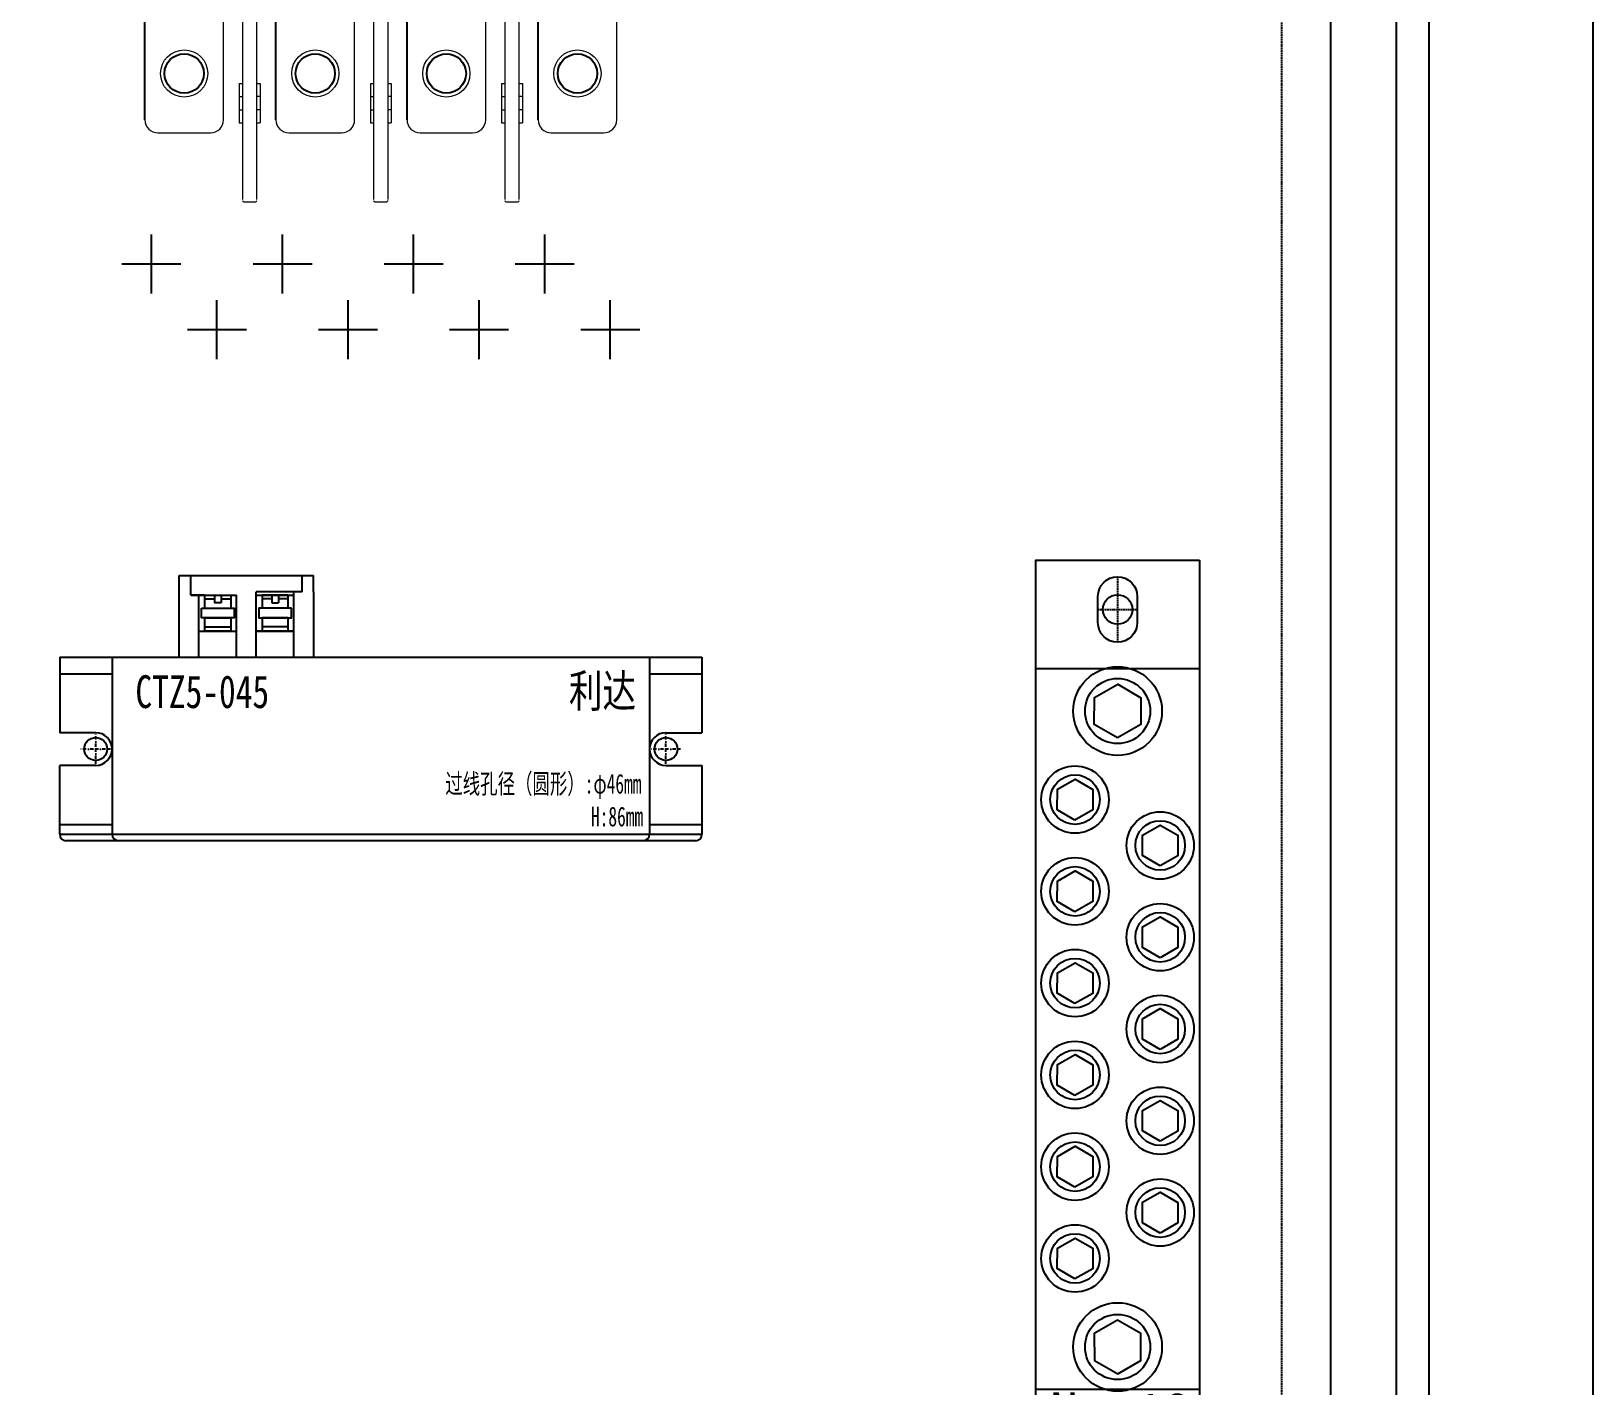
# Model space of a CAD drawing. Extents: x 990312 to 991012, y 80694 to 81594.
# Drawn here: x 990773.6 to 991011.9, y 80925.3 to 81131.9 of the extents above; entities that cross this region are included whole.
import ezdxf
from ezdxf.enums import TextEntityAlignment as Align

# ---------------------------------------------------------------- set-up
doc = ezdxf.new("R2010")
doc.units = 0
doc.header["$MEASUREMENT"] = 0
for name, pattern in [('BORDER', [1.75, 0.5, -0.25, 0.5, -0.25, 0, -0.25]), ('DASH', [0.35, 0.25, -0.1]), ('LYJS-XX', [0.35, 0.25, -0.1])]:
    doc.linetypes.add(name, pattern=pattern)
for name, color, linetype in [('LY-JS-BJ', 7, 'Continuous'), ('LY-JS-YQJ', 7, 'Continuous'), ('SIG_TEXT', 7, 'Continuous')]:
    doc.layers.add(name, color=color, linetype=linetype)
doc.styles.add('-宋体', font='', dxfattribs={"width": 0.8})
doc.styles.add('宋体', font='', dxfattribs={"width": 0.65})
doc.styles.get('-宋体').set_extended_font_data('SimSun')
doc.styles.get('宋体').set_extended_font_data('SimSun')

# ---------------------------------------------------------------- blocks, each defined once
blk = doc.blocks.new('A$C7F2E4CF4')
at = {"layer": 'LY-JS-YQJ', "color": 1, "linetype": 'DASH'}
for p, q in [((0, 5.000000000058208), (0, -5.000000000058208)), ((-3, 5.820766091346741e-11), (3, 5.820766091346741e-11))]:
    blk.add_line(p, q, dxfattribs=at)
at = {"layer": 'LY-JS-YQJ', "color": 0, "linetype": 'ByBlock'}
blk.add_lwpolyline([(0, 5.000000000058208), (0, 5.000000000058208, -0.414213562373095), (3, 2.000000000058208), (3, -2.000000000058208, -0.4142135623617295), (0, -5.000000000058208), (0, -5.000000000058208, -0.414213562373095), (-3, -2.000000000058208), (-3, 2.000000000058208, -0.414213562373095)], format="xyb", close=True, dxfattribs=at)
blk = doc.blocks.new('13位零排2021')
at = {"layer": 'LY-JS-YQJ', "color": 2, "linetype": 'ByBlock'}
blk.add_lwpolyline([(25, 143), (25, 0), (0, 0), (0, 143)], close=True, dxfattribs=at)
for points in [[(0, 126.5), (25, 126.5)], [(25, 16.5), (0, 16.5)]]:
    blk.add_lwpolyline(points, dxfattribs=at)
at = {"layer": 'LY-JS-YQJ', "color": 3}
for points in [[(12.48569932964165, 115.9075746069429), (8.943296250072308, 117.969294970273), (8.95759692043066, 122.0679662091425), (12.51430067035835, 124.1049170849146), (16.05670374981128, 122.0431967215845), (16.04240307956934, 117.9445254827151)], [(5.989119055215269, 103.3814457964618), (3.293812364223413, 104.950146072777), (3.304693309008144, 108.0687002764316), (6.010880944784731, 109.6185542035382), (8.706187635776587, 108.049853927223), (8.695306690991856, 104.9312997235684)], [(18.98911905521527, 96.38144579646178), (16.29381236422341, 97.95014607277699), (16.30469330900814, 101.0687002764316), (19.01088094478473, 102.6185542035382), (21.70618763577659, 101.049853927223), (21.69530669099186, 97.93129972356837)], [(5.989119055215269, 89.38144579646178), (3.293812364223413, 90.95014607277699), (3.304693309008144, 94.06870027643163), (6.010880944784731, 95.61855420353822), (8.706187635776587, 94.04985392722301), (8.695306690991856, 90.93129972356837)], [(18.98911905521527, 82.38144579646178), (16.29381236422341, 83.95014607277699), (16.30469330900814, 87.06870027643163), (19.01088094478473, 88.61855420353822), (21.70618763577659, 87.04985392722301), (21.69530669099186, 83.93129972356837)], [(5.989119055215269, 75.38144579646178), (3.293812364223413, 76.95014607277699), (3.304693309008144, 80.06870027643163), (6.010880944784731, 81.61855420353822), (8.706187635776587, 80.04985392722301), (8.695306690991856, 76.93129972356837)], [(18.98911905521527, 68.38144579646178), (16.29381236422341, 69.95014607277699), (16.30469330900814, 73.06870027643163), (19.01088094478473, 74.61855420353822), (21.70618763577659, 73.04985392722301), (21.69530669099186, 69.93129972356837)], [(5.989119055215269, 61.38144579646178), (3.293812364223413, 62.95014607277699), (3.304693309008144, 66.06870027643163), (6.010880944784731, 67.61855420353822), (8.706187635776587, 66.04985392722301), (8.695306690991856, 62.93129972356837)], [(18.98911905521527, 54.38144579646178), (16.29381236422341, 55.95014607277699), (16.30469330900814, 59.06870027643163), (19.01088094478473, 60.61855420353822), (21.70618763577659, 59.04985392722301), (21.69530669099186, 55.93129972356837)], [(5.989119055215269, 47.38144579646178), (3.293812364223413, 48.95014607277699), (3.304693309008144, 52.06870027643163), (6.010880944784731, 53.61855420353822), (8.706187635776587, 52.04985392722301), (8.695306690991856, 48.93129972356837)], [(18.98911905521527, 40.38144579646178), (16.29381236422341, 41.95014607277699), (16.30469330900814, 45.06870027643163), (19.01088094478473, 46.61855420353822), (21.70618763577659, 45.04985392722301), (21.69530669099186, 41.93129972356837)], [(5.989119055215269, 33.38144579646178), (3.293812364223413, 34.95014607277699), (3.304693309008144, 38.06870027643163), (6.010880944784731, 39.61855420353822), (8.706187635776587, 38.04985392722301), (8.695306690991856, 34.93129972356837)], [(12.48569932964165, 27.09242539305706), (8.943296250072308, 25.03070502972696), (8.95759692043066, 20.93203379085753), (12.51430067035835, 18.89508291508537), (16.05670374981128, 20.95680327841546), (16.04240307956934, 25.05547451728489)]]:
    blk.add_lwpolyline(points, close=True, dxfattribs=at)
for centre, radius in [((12.5, 120.0062458459288), 6.758675072234459), ((12.5, 120.0062458459288), 4.96869475178294), ((6, 106.5), 5.142470163656653), ((6, 106.5), 3.780528615487019), ((19, 99.5), 5.142470163656653), ((19, 99.5), 3.780528615487019), ((6, 92.5), 5.142470163656653), ((6, 92.5), 3.780528615487019), ((19, 85.5), 5.142470163656653), ((19, 85.5), 3.780528615487019), ((6, 78.5), 5.142470163656653), ((6, 78.5), 3.780528615487019), ((19, 71.5), 5.142470163656653), ((19, 71.5), 3.780528615487019), ((6, 64.5), 5.142470163656653), ((6, 64.5), 3.780528615487019), ((19, 57.5), 5.142470163656653), ((19, 57.5), 3.780528615487019), ((6, 50.5), 5.142470163656653), ((6, 50.5), 3.780528615487019), ((19, 43.5), 5.142470163656653), ((19, 43.5), 3.780528615487019), ((6, 36.5), 5.142470163656653), ((6, 36.5), 3.780528615487019), ((12.5, 22.99375415407121), 6.758675072234459), ((12.5, 22.99375415407121), 4.96869475178294)]:
    blk.add_circle(centre, radius, dxfattribs=at)
at = {"layer": 'LY-JS-YQJ', "color": 0}
for p in [(12.50000000005821, 135.49999999997), (12.5, 7.499999999926331)]:
    blk.add_blockref('A$C7F2E4CF4', p, dxfattribs=at)
at = {"layer": 'LY-JS-YQJ', "color": 1, "style": '-宋体', "width": 0.8}
blk.add_text('N', height=8, dxfattribs=at).set_placement((2.156953404424712, 8.052700724103488))
at = {"layer": 'LY-JS-YQJ', "color": 4, "style": '-宋体', "width": 0.8}
blk.add_text('13', height=8, dxfattribs=at).set_placement((15.18425340449903, 8.052700724103488))
blk = doc.blocks.new('A$C7B1F7792')
at = {"layer": 'LY-JS-BJ', "color": 1}
blk.add_lwpolyline([(-287, 410), (287, 410), (310, 387), (310, -387), (287, -410), (-287, -410), (-310, -387), (-310, 387)], close=True, dxfattribs=at)
blk = doc.blocks.new('A$C26181983')
at = {"color": 0}
for p, q in [((-1.00000353413634, 21.99999958649278), (-1.00000353413634, 44.36402729421388)), ((18.99999646586366, 21.99999958625995), (18.99999646586366, 44.36402729398105)), ((38.99999646586366, 21.99999958602712), (38.99999646586366, 44.36402729374822)), ((58.99999646586366, 21.99999958556145), (58.99999646586366, 44.36402729328256))]:
    blk.add_line(p, q, dxfattribs=at)
at = {"color": 0, "linetype": 'Continuous', "lineweight": 15}
for p, q in [((11.00000029802322, 21.99999660241883), (11.00000029802322, 45.00909141381271)), ((31.00000029802322, 21.999996602186), (31.00000029802322, 45.00909141357988)), ((51.00000029802322, 21.99999660195317), (51.00000029802322, 45.00909141334705)), ((71.00000029802322, 21.99999660148751), (71.00000029802322, 45.00909141288139)), ((13.89999274676666, 41.61416321538854), (13.89999274653383, 23.50595944665838)), ((16.10000018519349, 23.50595944665838), (16.10000018542632, 41.61416321538854)), ((33.89999274676666, 41.6141632150393), (33.89999274653383, 23.50595944630913)), ((36.10000018519349, 23.50595944630913), (36.10000018542632, 41.6141632150393)), ((53.89999274676666, 41.61416321480647), (53.89999274653383, 23.5059594460763)), ((56.10000018519349, 23.5059594460763), (56.10000018542632, 41.61416321480647)), ((13.39999918383546, 27.52927296899725), (13.89999274653383, 27.52927296899725)), ((13.39999918383546, 27.52927296899725), (13.39999918383546, 25.529276366462)), ((16.10000018519349, 27.52927296899725), (16.59999374789186, 27.52927296888083)), ((16.59999374789186, 27.52927296888083), (16.59999374789186, 25.52927636634558)), ((33.39999918383546, 27.529272968648), (33.89999274653383, 27.529272968648)), ((33.39999918383546, 27.529272968648), (33.39999918383546, 25.52927636611275)), ((36.10000018519349, 27.529272968648), (36.59999374789186, 27.529272968648)), ((36.59999374789186, 27.529272968648), (36.59999374789186, 25.52927636611275)), ((53.39999918383546, 27.52927296841517), (53.89999274653383, 27.52927296841517)), ((53.39999918383546, 27.52927296841517), (53.39999918383546, 25.52927636587992)), ((56.10000018519349, 27.52927296841517), (56.59999374789186, 27.52927296841517)), ((56.59999374789186, 27.52927296841517), (56.59999374789186, 25.52927636587992)), ((13.39999918383546, 25.529276366462), (13.89999274653383, 25.529276366462)), ((13.39999918383546, 25.529276366462), (13.39999918383546, 23.52927231334615)), ((16.59999374789186, 25.52927636634558), (16.10000018519349, 25.529276366462)), ((16.59999374789186, 25.52927636634558), (16.59999374789186, 23.52927231322974)), ((33.39999918383546, 25.52927636611275), (33.89999274653383, 25.52927636611275)), ((33.39999918383546, 25.52927636611275), (33.39999918383546, 23.52927231299691)), ((36.59999374789186, 25.52927636611275), (36.10000018519349, 25.52927636611275)), ((36.59999374789186, 25.52927636611275), (36.59999374789186, 23.52927231299691)), ((53.39999918383546, 25.52927636587992), (53.89999274653383, 25.52927636587992)), ((53.39999918383546, 25.52927636587992), (53.39999918383546, 23.52927231276408)), ((56.59999374789186, 25.52927636587992), (56.10000018519349, 25.52927636587992)), ((56.59999374789186, 25.52927636587992), (56.59999374789186, 23.52927231276408)), ((13.39999918383546, 23.52927231334615), (13.89999274653383, 23.52927231334615)), ((13.39999918383546, 23.52927231334615), (13.39999918383546, 21.52927571081091)), ((13.39999918383546, 21.52927571081091), (13.89999274653383, 21.52927571081091)), ((13.89999274653383, 23.50595944665838), (13.899992746301, 9.843680794467218)), ((16.59999374789186, 23.52927231322974), (16.10000018519349, 23.52927231334615)), ((16.10000018496066, 9.843680794467218), (16.10000018519349, 23.50595944665838)), ((16.10000018519349, 21.52927571081091), (16.59999374789186, 21.52927571069449)), ((16.59999374789186, 23.52927231322974), (16.59999374789186, 21.52927571069449)), ((33.39999918383546, 23.52927231299691), (33.89999274653383, 23.52927231299691)), ((33.39999918383546, 23.52927231299691), (33.39999918383546, 21.52927571046166)), ((33.39999918383546, 21.52927571046166), (33.89999274653383, 21.52927571046166)), ((33.89999274653383, 23.50595944630913), (33.899992746301, 9.843680794117972)), ((36.59999374789186, 23.52927231299691), (36.10000018519349, 23.52927231299691)), ((36.10000018496066, 9.843680794117972), (36.10000018519349, 23.50595944630913)), ((36.10000018519349, 21.52927571046166), (36.59999374789186, 21.52927571046166)), ((36.59999374789186, 23.52927231299691), (36.59999374789186, 21.52927571046166)), ((53.39999918383546, 23.52927231276408), (53.89999274653383, 23.52927231276408)), ((53.39999918383546, 23.52927231276408), (53.39999918383546, 21.52927571022883)), ((53.39999918383546, 21.52927571022883), (53.89999274653383, 21.52927571022883)), ((53.89999274653383, 23.5059594460763), (53.899992746301, 9.843680793885142)), ((56.59999374789186, 23.52927231276408), (56.10000018519349, 23.52927231276408)), ((56.10000018496066, 9.843680793885142), (56.10000018519349, 23.5059594460763)), ((56.10000018519349, 21.52927571022883), (56.59999374789186, 21.52927571022883)), ((56.59999374789186, 23.52927231276408), (56.59999374789186, 21.52927571022883)), ((1.000003755092621, 20), (8.99999624490738, 19.99999999988358)), ((21.00000375509262, 19.99999999976717), (28.99999624490738, 19.99999999965075)), ((41.00000375509262, 19.99999999953434), (48.99999624490738, 19.99999999941792)), ((61.00000375509262, 19.99999999906868), (68.99999624490738, 19.99999999895226)), ((14.09999613184482, 9.500000412692316), (15.89999679941684, 9.500000412692316)), ((34.09999613184482, 9.50000041234307), (35.89999679941684, 9.50000041234307)), ((54.09999613184482, 9.50000041211024), (55.89999679941684, 9.50000041211024))]:
    blk.add_line(p, q, dxfattribs=at)
for centre in [(4.999996466096491, 29.05297352094203), (24.99999646609649, 29.0529735207092), (44.99999646609649, 29.05297352047637), (64.99999646609649, 29.05297352001071)]:
    blk.add_circle(centre, 3.600000000012528, dxfattribs=at)
at = {"color": 0}
for centre in [(4.999996466096491, 29.05297352094203), (24.99999646609649, 29.0529735207092), (44.99999646609649, 29.05297352047637), (64.99999646609649, 29.05297352001071)]:
    blk.add_circle(centre, 3, dxfattribs=at)
at = {"color": 0, "linetype": 'Continuous', "lineweight": 15}
for centre, radius, start, end in [((0.99999646586366, 21.99999958649278), 2, 180, 270), ((8.99999646586366, 21.99999958637636), 2, 270, 0), ((20.99999646586366, 21.99999958625995), 2, 180, 270), ((28.99999646586366, 21.99999958614353), 2, 270, 0), ((40.99999646586366, 21.99999958602712), 2, 180, 270), ((48.99999646586366, 21.9999995859107), 2, 270, 0), ((60.99999646586366, 21.99999958556145), 2, 180, 270), ((68.99999646586366, 21.99999958544504), 2, 270, 0), ((14.09999759239145, 9.699994928436354), 0.1999999999999318, 180, 270), ((15.89999759243801, 9.699994928436354), 0.1999999999999318, 270, 0), ((34.09999759239145, 9.699994928087108), 0.1999999999999318, 180, 270), ((35.89999759243801, 9.699994928087108), 0.1999999999999318, 270, 0), ((54.09999759239145, 9.699994927854277), 0.1999999999999318, 180, 270), ((55.89999759243801, 9.699994927854277), 0.1999999999999318, 270, 0)]:
    blk.add_arc(centre, radius, start, end, dxfattribs=at)
at = {"layer": 'SIG_TEXT', "color": 1}
for p, q in [((0, -4.5), (0, 4.5)), ((0, -4.5), (0, 4.5)), ((20, -4.500000000232831), (20, 4.499999999767169)), ((20, -4.500000000232831), (20, 4.499999999767169)), ((40, -4.500000000465661), (40, 4.499999999534339)), ((40, -4.500000000465661), (40, 4.499999999534339)), ((60, -4.500000000931323), (60, 4.499999999068677)), ((60, -4.500000000931323), (60, 4.499999999068677)), ((-4.5, 0), (4.5, 0)), ((15.5, -2.328306436538696e-10), (24.5, -2.328306436538696e-10)), ((35.5, -4.656612873077393e-10), (44.5, -4.656612873077393e-10)), ((55.5, -9.313225746154785e-10), (64.5, -9.313225746154785e-10)), ((10, -14.5), (10, -5.5)), ((30, -14.50000000023283), (30, -5.500000000232831)), ((50, -14.50000000046566), (50, -5.500000000465661)), ((70, -14.50000000093132), (70, -5.500000000931323)), ((5.5, -10), (14.5, -10)), ((25.5, -10.00000000023283), (34.5, -10.00000000023283)), ((45.5, -10.00000000046566), (54.5, -10.00000000046566)), ((65.5, -10.00000000093132), (74.5, -10.00000000093132))]:
    blk.add_line(p, q, dxfattribs=at)
blk = doc.blocks.new('双电源SIWOKE-L-63A 4P-2022.3')
blk.add_blockref('A$C26181983', (124.4999917615205, -121.0500004877103))
blk = doc.blocks.new('利达CTZ5-045')
at = {"color": 4}
for p, q in [((12.75, 14), (12.75, 26.5)), ((12.75, 26.5), (33.25, 26.5)), ((14.5, 23.5), (14.5, 26.5)), ((31.5, 24), (31.5, 26.5)), ((33.25, 24), (33.25, 26.5)), ((31.5, 24), (24.5, 24)), ((24.5, 14), (24.5, 24)), ((30.25, 14), (30.25, 24)), ((33.25, 24), (33.25, 14)), ((16.625, 23.5), (14.5, 23.5)), ((14.5, 23.5), (21.5, 23.5)), ((15.75, 14), (15.75, 23.5)), ((16.625, 22.90000000000001), (18.12499999999997, 22.90000000000001)), ((18.125, 23.5), (18.125, 22.3)), ((19.125, 22.29999999999998), (18.125, 22.3)), ((19.125, 23.5), (19.125, 22.3)), ((19.12500000000003, 22.90000000000001), (20.625, 22.90000000000001)), ((21.5, 14), (21.5, 23.5)), ((24.5, 23.5), (30.25, 23.5)), ((26.87499999999997, 22.90000000000001), (25.375, 22.90000000000001)), ((26.875, 23.5), (26.875, 22.3)), ((26.875, 22.29999999999998), (27.875, 22.3)), ((27.875, 23.5), (27.875, 22.3)), ((29.375, 22.90000000000001), (27.87500000000003, 22.90000000000001)), ((15.75, 18), (21.5, 18)), ((16.625, 18.64), (20.625, 18.64)), ((24.5, 18), (30.25, 18)), ((30.25, 18), (24.5, 18)), ((29.375, 18.64), (25.375, 18.64)), ((-5.5, 14), (92.5, 14)), ((-5.5, 14), (-5.5, 2.5)), ((2.5, 14), (2.5, -13)), ((21.5, 14), (23, 14)), ((84.5, 14), (84.5, -13)), ((92.5, 14), (92.5, 2.5)), ((-5.5, 11.5), (2.5, 11.5)), ((84.5, 11.5), (92.5, 11.5)), ((0, 2.5), (-5.5, 2.5)), ((87, 2.5), (92.5, 2.5)), ((-5.5, -13), (-5.5, -2.5)), ((0, -2.5), (-5.5, -2.5)), ((87, -2.5), (92.5, -2.5)), ((92.5, -2.5), (92.5, -13)), ((-5.5, -11.5), (2.5, -11.5)), ((84.5, -11.5), (92.5, -11.5)), ((-5.5, -13), (92.5, -13)), ((91.5, -14), (-4.5, -14))]:
    blk.add_line(p, q, dxfattribs=at)
at = {"color": 1, "linetype": 'BORDER'}
for p, q in [((2.25, 0), (-2.25, 0)), ((0, -2.25), (0, 2.25)), ((89.25, 0), (84.75, 0)), ((87, -2.25), (87, 2.25))]:
    blk.add_line(p, q, dxfattribs=at)
at = {"color": 4}
for points in [[(16.125, 21.5), (21.125, 21.5), (21.125, 20), (16.125, 20)], [(29.875, 21.5), (24.875, 21.5), (24.875, 20), (29.875, 20)], [(16.625, 20), (20.625, 20), (20.625, 18), (16.625, 18)], [(29.375, 20), (25.375, 20), (25.375, 18), (29.375, 18)]]:
    blk.add_lwpolyline(points, close=True, dxfattribs=at)
for points in [[(16.625, 21.5), (16.625, 23.5), (20.625, 23.5), (20.625, 21.5)], [(29.375, 21.5), (29.375, 23.5), (25.375, 23.5), (25.375, 21.5)]]:
    blk.add_lwpolyline(points, dxfattribs=at)
for centre, radius, start, end in [((0, 0), 2.5, 270, 90), ((87, 0), 2.5, 90, 270), ((-4.5, -13), 1, 180, 270), ((3.5, -13), 1, 180, 270), ((83.5, -13), 1, 270, 0), ((91.5, -13), 1, 270, 0)]:
    blk.add_arc(centre, radius, start, end, dxfattribs=at)
at = {"color": 2, "style": '宋体', "width": 0.75}
for s, p in [('利达', (72.21329128062703, 6.369326893364132)), ('CTZ5-045', (6.054040780952761, 6.256930965090078))]:
    blk.add_text(s, height=5, dxfattribs=at).set_placement(p)
at = {"color": 4, "style": '宋体', "width": 0.65}
for s, p in [('过线孔径（圆形）:φ46mm ', (84.5903690693437, -6.79143112951084)), ('H:86mm ', (84.85618610835371, -11.79143112951078))]:
    blk.add_text(s, height=3, dxfattribs=at).set_placement(p, align=Align.RIGHT)

msp = doc.modelspace()

# ---------------------------------------------------------------- linework, layer by layer
at = {"color": 6}
for centre, radius in [((990939.3505941889, 81043.68795687731), 2.25), ((990783.4333096239, 81022.39340916721), 1.75), ((990870.4333096239, 81022.39340916721), 1.75)]:
    msp.add_circle(centre, radius, dxfattribs=at)
at = {"layer": 'LY-JS-BJ', "color": 0, "lineweight": -3, "ltscale": 2}
for points in [[(990311.8505941889, 81594.39340917047), (991011.8505941889, 81594.39340917047), (991011.8505941889, 80694.39340917047), (990311.8505941889, 80694.39340917047)], [(990336.8505941889, 81569.39340917047), (990986.8505941889, 81569.39340917047), (990986.8505941889, 80719.39340917047), (990336.8505941889, 80719.39340917047)], [(990341.8505941889, 81564.39340917047), (990981.8505941889, 81564.39340917047), (990981.8505941889, 80724.39340917047), (990341.8505941889, 80724.39340917047)]]:
    msp.add_lwpolyline(points, close=True, dxfattribs=at)
at = {"layer": 'LY-JS-BJ', "color": 4, "linetype": 'LYJS-XX', "lineweight": -3}
msp.add_lwpolyline([(990359.3505941889, 81546.89340917047), (990964.3505941889, 81546.89340917047), (990964.3505941889, 80741.89340917047), (990359.3505941889, 80741.89340917047)], close=True, dxfattribs=at)

# ---------------------------------------------------------------- block references
at = {"color": 2}
for name, p in [('双电源SIWOKE-L-63A 4P-2022.3', (990667.4333213967, 81217.44340965504)), ('利达CTZ5-045', (990783.4333096239, 81022.39340916721))]:
    msp.add_blockref(name, p, dxfattribs=at)
msp.add_blockref('13位零排2021', (990926.8505941889, 80908.18795687731))
at = {"layer": 'LY-JS-BJ', "color": 0, "lineweight": -3}
msp.add_blockref('A$C7B1F7792', (990661.8505941889, 81144.39340917047), dxfattribs=at)

doc.saveas('drawing.dxf')
